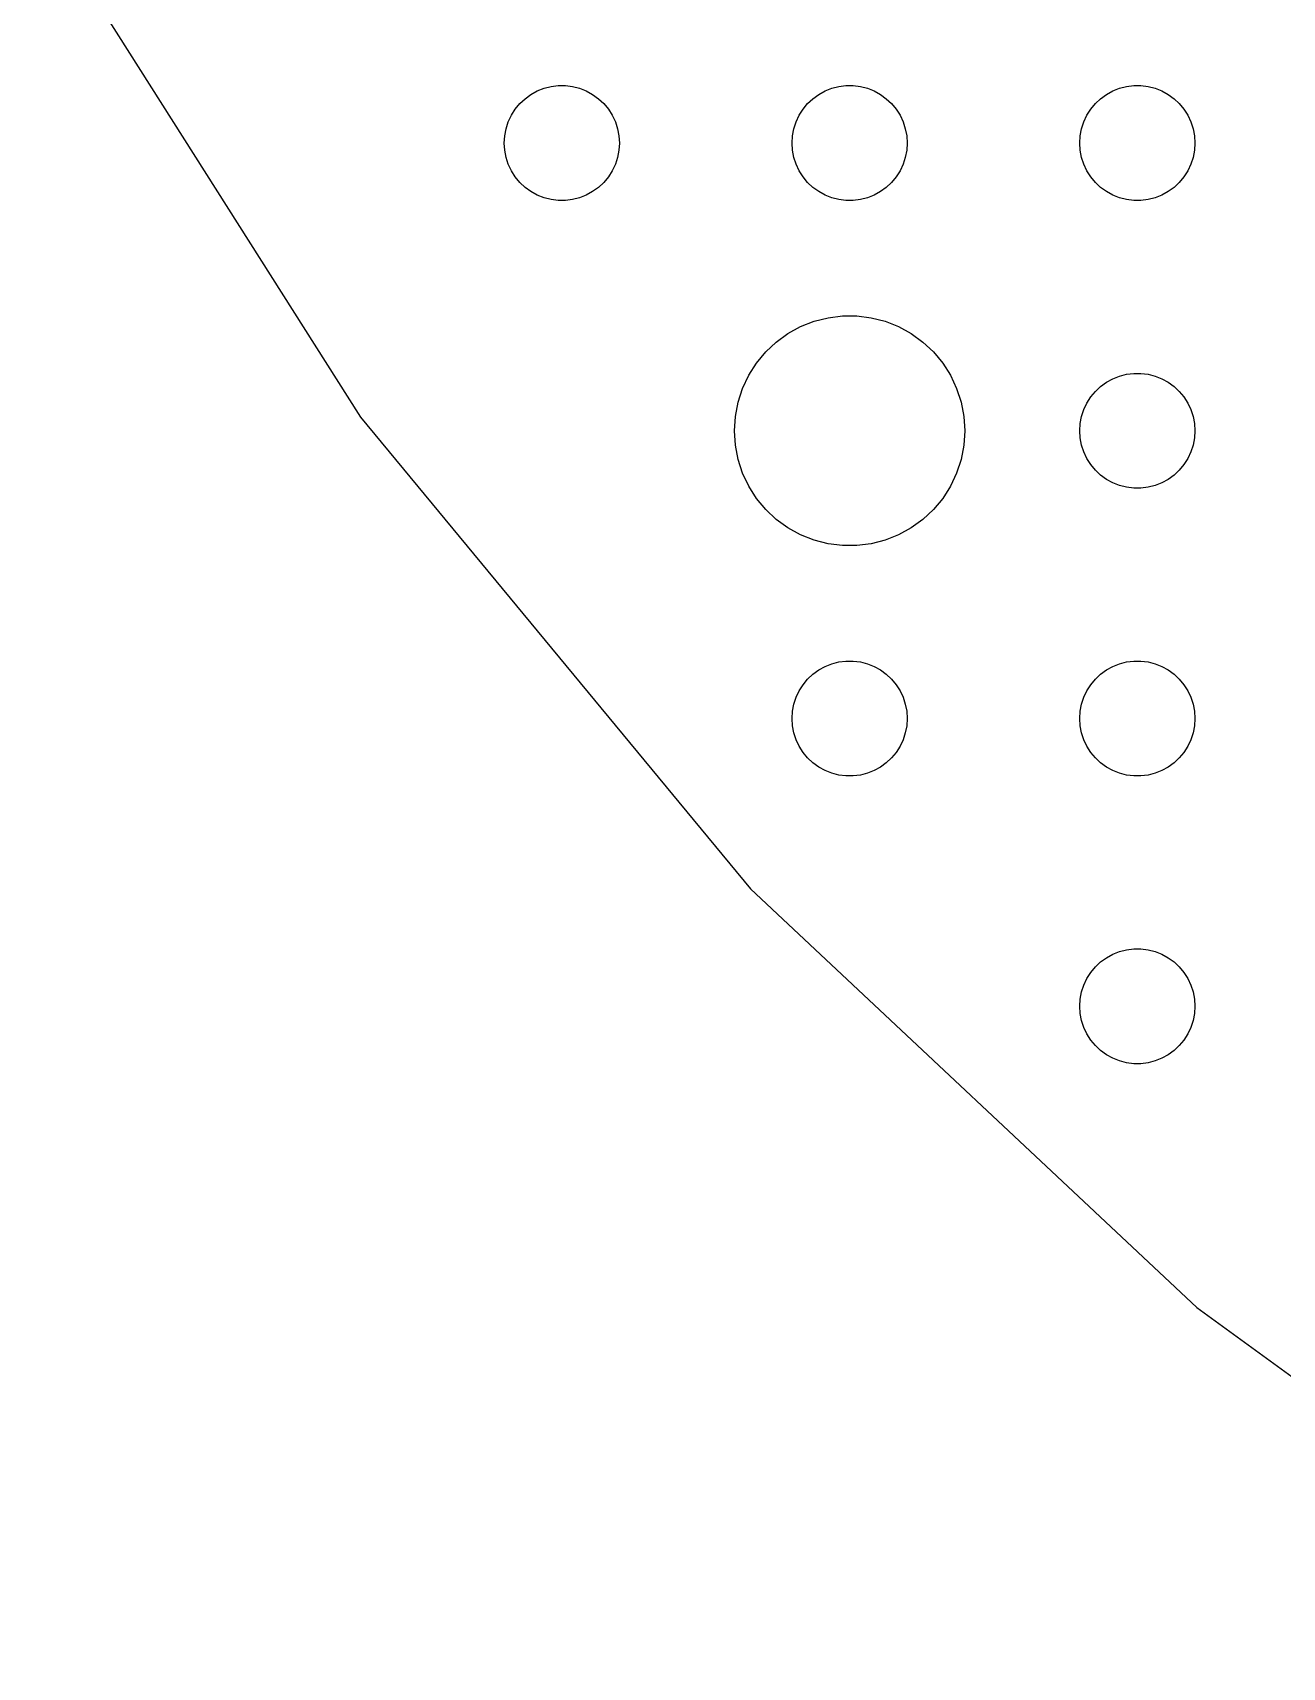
# Model space of a CAD drawing. Header units: metres. Extents: x -127 to 127, y -127 to 127.
# Drawn here: x -111.29 to -78.72, y -107.23 to -64.62 of the extents above; entities that cross this region are included whole.
import ezdxf

# ---------------------------------------------------------------- set-up
doc = ezdxf.new("R2010")
doc.units = ezdxf.units.M

msp = doc.modelspace()

# ---------------------------------------------------------------- linework, layer by layer
for p, q in [((-111.291, -61.1827), (-102.745, -74.6487)), ((-97.9635, -66.0734), (-97.7811, -66.0266)), ((-97.7811, -66.0266), (-97.5942, -66.003)), ((-97.5942, -66.003), (-97.4058, -66.003)), ((-97.4058, -66.003), (-97.2189, -66.0266)), ((-97.2189, -66.0266), (-97.0365, -66.0734)), ((-90.4635, -66.0734), (-90.2811, -66.0266)), ((-90.2811, -66.0266), (-90.0942, -66.003)), ((-90.0942, -66.003), (-89.9058, -66.003)), ((-89.9058, -66.003), (-89.7189, -66.0266)), ((-89.7189, -66.0266), (-89.5365, -66.0734)), ((-82.9635, -66.0734), (-82.7811, -66.0266)), ((-82.7811, -66.0266), (-82.5942, -66.003)), ((-82.5942, -66.003), (-82.4058, -66.003)), ((-82.4058, -66.003), (-82.2189, -66.0266)), ((-82.2189, -66.0266), (-82.0365, -66.0734)), ((-98.5934, -66.4732), (-98.4561, -66.3442)), ((-98.4561, -66.3442), (-98.3037, -66.2335)), ((-98.3037, -66.2335), (-98.1387, -66.1428)), ((-98.1387, -66.1428), (-97.9635, -66.0734)), ((-97.0365, -66.0734), (-96.8613, -66.1428)), ((-96.8613, -66.1428), (-96.6963, -66.2335)), ((-96.6963, -66.2335), (-96.5439, -66.3442)), ((-96.5439, -66.3442), (-96.4065, -66.4732)), ((-91.0934, -66.4732), (-90.9561, -66.3442)), ((-90.9561, -66.3442), (-90.8037, -66.2335)), ((-90.8037, -66.2335), (-90.6387, -66.1428)), ((-90.6387, -66.1428), (-90.4635, -66.0734)), ((-89.5365, -66.0734), (-89.3613, -66.1428)), ((-89.3613, -66.1428), (-89.1963, -66.2335)), ((-89.1963, -66.2335), (-89.0439, -66.3442)), ((-89.0439, -66.3442), (-88.9065, -66.4732)), ((-83.5934, -66.4732), (-83.4561, -66.3442)), ((-83.4561, -66.3442), (-83.3037, -66.2335)), ((-83.3037, -66.2335), (-83.1387, -66.1428)), ((-83.1387, -66.1428), (-82.9635, -66.0734)), ((-82.0365, -66.0734), (-81.8613, -66.1428)), ((-81.8613, -66.1428), (-81.6963, -66.2335)), ((-81.6963, -66.2335), (-81.5439, -66.3442)), ((-81.5439, -66.3442), (-81.4065, -66.4732)), ((-98.8947, -66.9478), (-98.8145, -66.7774)), ((-98.8145, -66.7774), (-98.7135, -66.6183)), ((-98.7135, -66.6183), (-98.5934, -66.4732)), ((-96.4065, -66.4732), (-96.2865, -66.6183)), ((-96.2865, -66.6183), (-96.1855, -66.7774)), ((-96.1855, -66.7774), (-96.1053, -66.9478)), ((-91.3947, -66.9478), (-91.3145, -66.7774)), ((-91.3145, -66.7774), (-91.2135, -66.6183)), ((-91.2135, -66.6183), (-91.0934, -66.4732)), ((-88.9065, -66.4732), (-88.7865, -66.6183)), ((-88.7865, -66.6183), (-88.6855, -66.7774)), ((-88.6855, -66.7774), (-88.6053, -66.9478)), ((-83.8947, -66.9478), (-83.8145, -66.7774)), ((-83.8145, -66.7774), (-83.7135, -66.6183)), ((-83.7135, -66.6183), (-83.5934, -66.4732)), ((-81.4065, -66.4732), (-81.2865, -66.6183)), ((-81.2865, -66.6183), (-81.1855, -66.7774)), ((-81.1855, -66.7774), (-81.1053, -66.9478)), ((-99, -67.5), (-98.9882, -67.312)), ((-98.9882, -67.312), (-98.9529, -67.127)), ((-98.9529, -67.127), (-98.8947, -66.9478)), ((-96.1053, -66.9478), (-96.0471, -67.127)), ((-96.0471, -67.127), (-96.0118, -67.312)), ((-96.0118, -67.312), (-96, -67.5)), ((-91.5, -67.5), (-91.4882, -67.312)), ((-91.4882, -67.312), (-91.4529, -67.127)), ((-91.4529, -67.127), (-91.3947, -66.9478)), ((-88.6053, -66.9478), (-88.5471, -67.127)), ((-88.5471, -67.127), (-88.5118, -67.312)), ((-88.5118, -67.312), (-88.5, -67.5)), ((-84, -67.5), (-83.9882, -67.312)), ((-83.9882, -67.312), (-83.9529, -67.127)), ((-83.9529, -67.127), (-83.8947, -66.9478)), ((-81.1053, -66.9478), (-81.0471, -67.127)), ((-81.0471, -67.127), (-81.0118, -67.312)), ((-81.0118, -67.312), (-81, -67.5)), ((-98.9882, -67.688), (-99, -67.5)), ((-98.9529, -67.873), (-98.9882, -67.688)), ((-96.0118, -67.688), (-96.0471, -67.873)), ((-96, -67.5), (-96.0118, -67.688)), ((-91.4882, -67.688), (-91.5, -67.5)), ((-91.4529, -67.873), (-91.4882, -67.688)), ((-88.5118, -67.688), (-88.5471, -67.873)), ((-88.5, -67.5), (-88.5118, -67.688)), ((-83.9882, -67.688), (-84, -67.5)), ((-83.9529, -67.873), (-83.9882, -67.688)), ((-81.0118, -67.688), (-81.0471, -67.873)), ((-81, -67.5), (-81.0118, -67.688)), ((-98.8947, -68.0522), (-98.9529, -67.873)), ((-98.8145, -68.2226), (-98.8947, -68.0522)), ((-96.1053, -68.0522), (-96.1855, -68.2226)), ((-96.0471, -67.873), (-96.1053, -68.0522)), ((-91.3947, -68.0522), (-91.4529, -67.873)), ((-91.3145, -68.2226), (-91.3947, -68.0522)), ((-88.6053, -68.0522), (-88.6855, -68.2226)), ((-88.5471, -67.873), (-88.6053, -68.0522)), ((-83.8947, -68.0522), (-83.9529, -67.873)), ((-83.8145, -68.2226), (-83.8947, -68.0522)), ((-81.1053, -68.0522), (-81.1855, -68.2226)), ((-81.0471, -67.873), (-81.1053, -68.0522)), ((-98.7135, -68.3817), (-98.8145, -68.2226)), ((-98.5934, -68.5268), (-98.7135, -68.3817)), ((-98.4561, -68.6558), (-98.5934, -68.5268)), ((-96.4065, -68.5268), (-96.5439, -68.6558)), ((-96.2865, -68.3817), (-96.4065, -68.5268)), ((-96.1855, -68.2226), (-96.2865, -68.3817)), ((-91.2135, -68.3817), (-91.3145, -68.2226)), ((-91.0934, -68.5268), (-91.2135, -68.3817)), ((-90.9561, -68.6558), (-91.0934, -68.5268)), ((-88.9065, -68.5268), (-89.0439, -68.6558)), ((-88.7865, -68.3817), (-88.9065, -68.5268)), ((-88.6855, -68.2226), (-88.7865, -68.3817)), ((-83.7135, -68.3817), (-83.8145, -68.2226)), ((-83.5934, -68.5268), (-83.7135, -68.3817)), ((-83.4561, -68.6558), (-83.5934, -68.5268)), ((-81.4065, -68.5268), (-81.5439, -68.6558)), ((-81.2865, -68.3817), (-81.4065, -68.5268)), ((-81.1855, -68.2226), (-81.2865, -68.3817)), ((-98.3037, -68.7665), (-98.4561, -68.6558)), ((-98.1387, -68.8572), (-98.3037, -68.7665)), ((-97.9635, -68.9266), (-98.1387, -68.8572)), ((-97.7811, -68.9734), (-97.9635, -68.9266)), ((-97.5942, -68.997), (-97.7811, -68.9734)), ((-97.4058, -68.997), (-97.5942, -68.997)), ((-97.2189, -68.9734), (-97.4058, -68.997)), ((-97.0365, -68.9266), (-97.2189, -68.9734)), ((-96.8613, -68.8572), (-97.0365, -68.9266)), ((-96.6963, -68.7665), (-96.8613, -68.8572)), ((-96.5439, -68.6558), (-96.6963, -68.7665)), ((-90.8037, -68.7665), (-90.9561, -68.6558)), ((-90.6387, -68.8572), (-90.8037, -68.7665)), ((-90.4635, -68.9266), (-90.6387, -68.8572)), ((-90.2811, -68.9734), (-90.4635, -68.9266)), ((-90.0942, -68.997), (-90.2811, -68.9734)), ((-89.9058, -68.997), (-90.0942, -68.997)), ((-89.7189, -68.9734), (-89.9058, -68.997)), ((-89.5365, -68.9266), (-89.7189, -68.9734)), ((-89.3613, -68.8572), (-89.5365, -68.9266)), ((-89.1963, -68.7665), (-89.3613, -68.8572)), ((-89.0439, -68.6558), (-89.1963, -68.7665)), ((-83.3037, -68.7665), (-83.4561, -68.6558)), ((-83.1387, -68.8572), (-83.3037, -68.7665)), ((-82.9635, -68.9266), (-83.1387, -68.8572)), ((-82.7811, -68.9734), (-82.9635, -68.9266)), ((-82.5942, -68.997), (-82.7811, -68.9734)), ((-82.4058, -68.997), (-82.5942, -68.997)), ((-82.2189, -68.9734), (-82.4058, -68.997)), ((-82.0365, -68.9266), (-82.2189, -68.9734)), ((-81.8613, -68.8572), (-82.0365, -68.9266)), ((-81.6963, -68.7665), (-81.8613, -68.8572)), ((-81.5439, -68.6558), (-81.6963, -68.7665)), ((-91.6075, -72.467), (-91.2773, -72.2855)), ((-91.2773, -72.2855), (-90.927, -72.1468)), ((-90.927, -72.1468), (-90.5621, -72.0531)), ((-90.5621, -72.0531), (-90.1884, -72.0059)), ((-90.1884, -72.0059), (-89.8116, -72.0059)), ((-89.8116, -72.0059), (-89.4379, -72.0531)), ((-89.4379, -72.0531), (-89.073, -72.1468)), ((-89.073, -72.1468), (-88.7227, -72.2855)), ((-88.7227, -72.2855), (-88.3925, -72.467)), ((-92.1869, -72.9464), (-91.9123, -72.6885)), ((-91.9123, -72.6885), (-91.6075, -72.467)), ((-88.3925, -72.467), (-88.0877, -72.6885)), ((-88.0877, -72.6885), (-87.8131, -72.9464)), ((-92.6289, -73.5547), (-92.427, -73.2366)), ((-92.427, -73.2366), (-92.1869, -72.9464)), ((-87.8131, -72.9464), (-87.573, -73.2366)), ((-87.573, -73.2366), (-87.3711, -73.5547)), ((-92.7893, -73.8956), (-92.6289, -73.5547)), ((-87.3711, -73.5547), (-87.2107, -73.8956)), ((-83.3037, -73.7335), (-83.1387, -73.6428)), ((-83.1387, -73.6428), (-82.9635, -73.5734)), ((-82.9635, -73.5734), (-82.7811, -73.5266)), ((-82.7811, -73.5266), (-82.5942, -73.503)), ((-82.5942, -73.503), (-82.4058, -73.503)), ((-82.4058, -73.503), (-82.2189, -73.5266)), ((-82.2189, -73.5266), (-82.0365, -73.5734)), ((-82.0365, -73.5734), (-81.8613, -73.6428)), ((-81.8613, -73.6428), (-81.6963, -73.7335)), ((-92.9057, -74.2539), (-92.7893, -73.8956)), ((-87.2107, -73.8956), (-87.0943, -74.2539)), ((-83.8145, -74.2774), (-83.7135, -74.1183)), ((-83.7135, -74.1183), (-83.5934, -73.9732)), ((-83.5934, -73.9732), (-83.4561, -73.8442)), ((-83.4561, -73.8442), (-83.3037, -73.7335)), ((-81.6963, -73.7335), (-81.5439, -73.8442)), ((-81.5439, -73.8442), (-81.4065, -73.9732)), ((-81.4065, -73.9732), (-81.2865, -74.1183)), ((-81.2865, -74.1183), (-81.1855, -74.2774)), ((-92.9763, -74.624), (-92.9057, -74.2539)), ((-87.0943, -74.2539), (-87.0237, -74.624)), ((-83.9529, -74.627), (-83.8947, -74.4478)), ((-83.8947, -74.4478), (-83.8145, -74.2774)), ((-81.1855, -74.2774), (-81.1053, -74.4478)), ((-81.1053, -74.4478), (-81.0471, -74.627)), ((-102.745, -74.6487), (-92.579, -86.9375)), ((-93, -75), (-92.9763, -74.624)), ((-87.0237, -74.624), (-87, -75)), ((-84, -75), (-83.9882, -74.812)), ((-83.9882, -74.812), (-83.9529, -74.627)), ((-81.0471, -74.627), (-81.0118, -74.812)), ((-81.0118, -74.812), (-81, -75)), ((-92.9763, -75.376), (-93, -75)), ((-92.9057, -75.7461), (-92.9763, -75.376)), ((-87.0237, -75.376), (-87.0943, -75.7461)), ((-87, -75), (-87.0237, -75.376)), ((-83.9882, -75.188), (-84, -75)), ((-83.9529, -75.373), (-83.9882, -75.188)), ((-83.8947, -75.5522), (-83.9529, -75.373)), ((-81.0471, -75.373), (-81.1053, -75.5522)), ((-81.0118, -75.188), (-81.0471, -75.373)), ((-81, -75), (-81.0118, -75.188)), ((-92.7893, -76.1044), (-92.9057, -75.7461)), ((-87.0943, -75.7461), (-87.2107, -76.1044)), ((-83.8145, -75.7226), (-83.8947, -75.5522)), ((-83.7135, -75.8817), (-83.8145, -75.7226)), ((-81.1855, -75.7226), (-81.2865, -75.8817)), ((-81.1053, -75.5522), (-81.1855, -75.7226)), ((-92.6289, -76.4453), (-92.7893, -76.1044)), ((-87.2107, -76.1044), (-87.3711, -76.4453)), ((-83.5934, -76.0268), (-83.7135, -75.8817)), ((-83.4561, -76.1558), (-83.5934, -76.0268)), ((-83.3037, -76.2665), (-83.4561, -76.1558)), ((-81.5439, -76.1558), (-81.6963, -76.2665)), ((-81.4065, -76.0268), (-81.5439, -76.1558)), ((-81.2865, -75.8817), (-81.4065, -76.0268)), ((-92.427, -76.7634), (-92.6289, -76.4453)), ((-87.3711, -76.4453), (-87.573, -76.7634)), ((-83.1387, -76.3572), (-83.3037, -76.2665)), ((-82.9635, -76.4266), (-83.1387, -76.3572)), ((-82.7811, -76.4734), (-82.9635, -76.4266)), ((-82.5942, -76.497), (-82.7811, -76.4734)), ((-82.4058, -76.497), (-82.5942, -76.497)), ((-82.2189, -76.4734), (-82.4058, -76.497)), ((-82.0365, -76.4266), (-82.2189, -76.4734)), ((-81.8613, -76.3572), (-82.0365, -76.4266)), ((-81.6963, -76.2665), (-81.8613, -76.3572)), ((-92.1869, -77.0536), (-92.427, -76.7634)), ((-91.9123, -77.3115), (-92.1869, -77.0536)), ((-87.8131, -77.0536), (-88.0877, -77.3115)), ((-87.573, -76.7634), (-87.8131, -77.0536)), ((-91.6075, -77.533), (-91.9123, -77.3115)), ((-91.2773, -77.7145), (-91.6075, -77.533)), ((-88.3925, -77.533), (-88.7227, -77.7145)), ((-88.0877, -77.3115), (-88.3925, -77.533)), ((-90.927, -77.8532), (-91.2773, -77.7145)), ((-90.5621, -77.9469), (-90.927, -77.8532)), ((-90.1884, -77.9941), (-90.5621, -77.9469)), ((-89.4379, -77.9469), (-89.8116, -77.9941)), ((-89.073, -77.8532), (-89.4379, -77.9469)), ((-88.7227, -77.7145), (-89.073, -77.8532)), ((-89.8116, -77.9941), (-90.1884, -77.9941)), ((-91.0934, -81.4732), (-90.9561, -81.3442)), ((-90.9561, -81.3442), (-90.8037, -81.2335)), ((-90.8037, -81.2335), (-90.6387, -81.1428)), ((-90.6387, -81.1428), (-90.4635, -81.0734)), ((-90.4635, -81.0734), (-90.2811, -81.0266)), ((-90.2811, -81.0266), (-90.0942, -81.003)), ((-90.0942, -81.003), (-89.9058, -81.003)), ((-89.9058, -81.003), (-89.7189, -81.0266)), ((-89.7189, -81.0266), (-89.5365, -81.0734)), ((-89.5365, -81.0734), (-89.3613, -81.1428)), ((-89.3613, -81.1428), (-89.1963, -81.2335)), ((-89.1963, -81.2335), (-89.0439, -81.3442)), ((-89.0439, -81.3442), (-88.9065, -81.4732)), ((-83.5934, -81.4732), (-83.4561, -81.3442)), ((-83.4561, -81.3442), (-83.3037, -81.2335)), ((-83.3037, -81.2335), (-83.1387, -81.1428)), ((-83.1387, -81.1428), (-82.9635, -81.0734)), ((-82.9635, -81.0734), (-82.7811, -81.0266)), ((-82.7811, -81.0266), (-82.5942, -81.003)), ((-82.5942, -81.003), (-82.4058, -81.003)), ((-82.4058, -81.003), (-82.2189, -81.0266)), ((-82.2189, -81.0266), (-82.0365, -81.0734)), ((-82.0365, -81.0734), (-81.8613, -81.1428)), ((-81.8613, -81.1428), (-81.6963, -81.2335)), ((-81.6963, -81.2335), (-81.5439, -81.3442)), ((-81.5439, -81.3442), (-81.4065, -81.4732)), ((-91.3947, -81.9478), (-91.3145, -81.7774)), ((-91.3145, -81.7774), (-91.2135, -81.6183)), ((-91.2135, -81.6183), (-91.0934, -81.4732)), ((-88.9065, -81.4732), (-88.7865, -81.6183)), ((-88.7865, -81.6183), (-88.6855, -81.7774)), ((-88.6855, -81.7774), (-88.6053, -81.9478)), ((-83.8947, -81.9478), (-83.8145, -81.7774)), ((-83.8145, -81.7774), (-83.7135, -81.6183)), ((-83.7135, -81.6183), (-83.5934, -81.4732)), ((-81.4065, -81.4732), (-81.2865, -81.6183)), ((-81.2865, -81.6183), (-81.1855, -81.7774)), ((-81.1855, -81.7774), (-81.1053, -81.9478)), ((-91.4882, -82.312), (-91.4529, -82.127)), ((-91.4529, -82.127), (-91.3947, -81.9478)), ((-88.6053, -81.9478), (-88.5471, -82.127)), ((-88.5471, -82.127), (-88.5118, -82.312)), ((-83.9882, -82.312), (-83.9529, -82.127)), ((-83.9529, -82.127), (-83.8947, -81.9478)), ((-81.1053, -81.9478), (-81.0471, -82.127)), ((-81.0471, -82.127), (-81.0118, -82.312)), ((-91.5, -82.5), (-91.4882, -82.312)), ((-91.4882, -82.688), (-91.5, -82.5)), ((-88.5118, -82.312), (-88.5, -82.5)), ((-88.5, -82.5), (-88.5118, -82.688)), ((-84, -82.5), (-83.9882, -82.312)), ((-83.9882, -82.688), (-84, -82.5)), ((-81.0118, -82.312), (-81, -82.5)), ((-81, -82.5), (-81.0118, -82.688)), ((-91.4529, -82.873), (-91.4882, -82.688)), ((-91.3947, -83.0522), (-91.4529, -82.873)), ((-91.3145, -83.2226), (-91.3947, -83.0522)), ((-88.6053, -83.0522), (-88.6855, -83.2226)), ((-88.5471, -82.873), (-88.6053, -83.0522)), ((-88.5118, -82.688), (-88.5471, -82.873)), ((-83.9529, -82.873), (-83.9882, -82.688)), ((-83.8947, -83.0522), (-83.9529, -82.873)), ((-83.8145, -83.2226), (-83.8947, -83.0522)), ((-81.1053, -83.0522), (-81.1855, -83.2226)), ((-81.0471, -82.873), (-81.1053, -83.0522)), ((-81.0118, -82.688), (-81.0471, -82.873)), ((-91.2135, -83.3817), (-91.3145, -83.2226)), ((-91.0934, -83.5268), (-91.2135, -83.3817)), ((-88.7865, -83.3817), (-88.9065, -83.5268)), ((-88.6855, -83.2226), (-88.7865, -83.3817)), ((-83.7135, -83.3817), (-83.8145, -83.2226)), ((-83.5934, -83.5268), (-83.7135, -83.3817)), ((-81.2865, -83.3817), (-81.4065, -83.5268)), ((-81.1855, -83.2226), (-81.2865, -83.3817)), ((-90.9561, -83.6558), (-91.0934, -83.5268)), ((-90.8037, -83.7665), (-90.9561, -83.6558)), ((-90.6387, -83.8572), (-90.8037, -83.7665)), ((-90.4635, -83.9266), (-90.6387, -83.8572)), ((-90.2811, -83.9734), (-90.4635, -83.9266)), ((-89.5365, -83.9266), (-89.7189, -83.9734)), ((-89.3613, -83.8572), (-89.5365, -83.9266)), ((-89.1963, -83.7665), (-89.3613, -83.8572)), ((-89.0439, -83.6558), (-89.1963, -83.7665)), ((-88.9065, -83.5268), (-89.0439, -83.6558)), ((-83.4561, -83.6558), (-83.5934, -83.5268)), ((-83.3037, -83.7665), (-83.4561, -83.6558)), ((-83.1387, -83.8572), (-83.3037, -83.7665)), ((-82.9635, -83.9266), (-83.1387, -83.8572)), ((-82.7811, -83.9734), (-82.9635, -83.9266)), ((-82.0365, -83.9266), (-82.2189, -83.9734)), ((-81.8613, -83.8572), (-82.0365, -83.9266)), ((-81.6963, -83.7665), (-81.8613, -83.8572)), ((-81.5439, -83.6558), (-81.6963, -83.7665)), ((-81.4065, -83.5268), (-81.5439, -83.6558)), ((-90.0942, -83.997), (-90.2811, -83.9734)), ((-89.9058, -83.997), (-90.0942, -83.997)), ((-89.7189, -83.9734), (-89.9058, -83.997)), ((-82.5942, -83.997), (-82.7811, -83.9734)), ((-82.4058, -83.997), (-82.5942, -83.997)), ((-82.2189, -83.9734), (-82.4058, -83.997)), ((-92.579, -86.9375), (-80.9529, -97.8552)), ((-83.1387, -88.6428), (-82.9635, -88.5734)), ((-82.9635, -88.5734), (-82.7811, -88.5266)), ((-82.7811, -88.5266), (-82.5942, -88.503)), ((-82.5942, -88.503), (-82.4058, -88.503)), ((-82.4058, -88.503), (-82.2189, -88.5266)), ((-82.2189, -88.5266), (-82.0365, -88.5734)), ((-82.0365, -88.5734), (-81.8613, -88.6428)), ((-83.7135, -89.1183), (-83.5934, -88.9732)), ((-83.5934, -88.9732), (-83.4561, -88.8442)), ((-83.4561, -88.8442), (-83.3037, -88.7335)), ((-83.3037, -88.7335), (-83.1387, -88.6428)), ((-81.8613, -88.6428), (-81.6963, -88.7335)), ((-81.6963, -88.7335), (-81.5439, -88.8442)), ((-81.5439, -88.8442), (-81.4065, -88.9732)), ((-81.4065, -88.9732), (-81.2865, -89.1183)), ((-83.9529, -89.627), (-83.8947, -89.4478)), ((-83.8947, -89.4478), (-83.8145, -89.2774)), ((-83.8145, -89.2774), (-83.7135, -89.1183)), ((-81.2865, -89.1183), (-81.1855, -89.2774)), ((-81.1855, -89.2774), (-81.1053, -89.4478)), ((-81.1053, -89.4478), (-81.0471, -89.627)), ((-84, -90), (-83.9882, -89.812)), ((-83.9882, -89.812), (-83.9529, -89.627)), ((-81.0471, -89.627), (-81.0118, -89.812)), ((-81.0118, -89.812), (-81, -90)), ((-83.9882, -90.188), (-84, -90)), ((-83.9529, -90.373), (-83.9882, -90.188)), ((-81.0118, -90.188), (-81.0471, -90.373)), ((-81, -90), (-81.0118, -90.188)), ((-83.8947, -90.5522), (-83.9529, -90.373)), ((-83.8145, -90.7226), (-83.8947, -90.5522)), ((-83.7135, -90.8817), (-83.8145, -90.7226)), ((-81.1855, -90.7226), (-81.2865, -90.8817)), ((-81.1053, -90.5522), (-81.1855, -90.7226)), ((-81.0471, -90.373), (-81.1053, -90.5522)), ((-83.5934, -91.0268), (-83.7135, -90.8817)), ((-83.4561, -91.1558), (-83.5934, -91.0268)), ((-83.3037, -91.2665), (-83.4561, -91.1558)), ((-81.5439, -91.1558), (-81.6963, -91.2665)), ((-81.4065, -91.0268), (-81.5439, -91.1558)), ((-81.2865, -90.8817), (-81.4065, -91.0268)), ((-83.1387, -91.3572), (-83.3037, -91.2665)), ((-82.9635, -91.4266), (-83.1387, -91.3572)), ((-82.7811, -91.4734), (-82.9635, -91.4266)), ((-82.5942, -91.497), (-82.7811, -91.4734)), ((-82.4058, -91.497), (-82.5942, -91.497)), ((-82.2189, -91.4734), (-82.4058, -91.497)), ((-82.0365, -91.4266), (-82.2189, -91.4734)), ((-81.8613, -91.3572), (-82.0365, -91.4266)), ((-81.6963, -91.2665), (-81.8613, -91.3572)), ((-80.9529, -97.8552), (-68.05, -107.23))]:
    msp.add_line(p, q)

doc.saveas('drawing.dxf')
